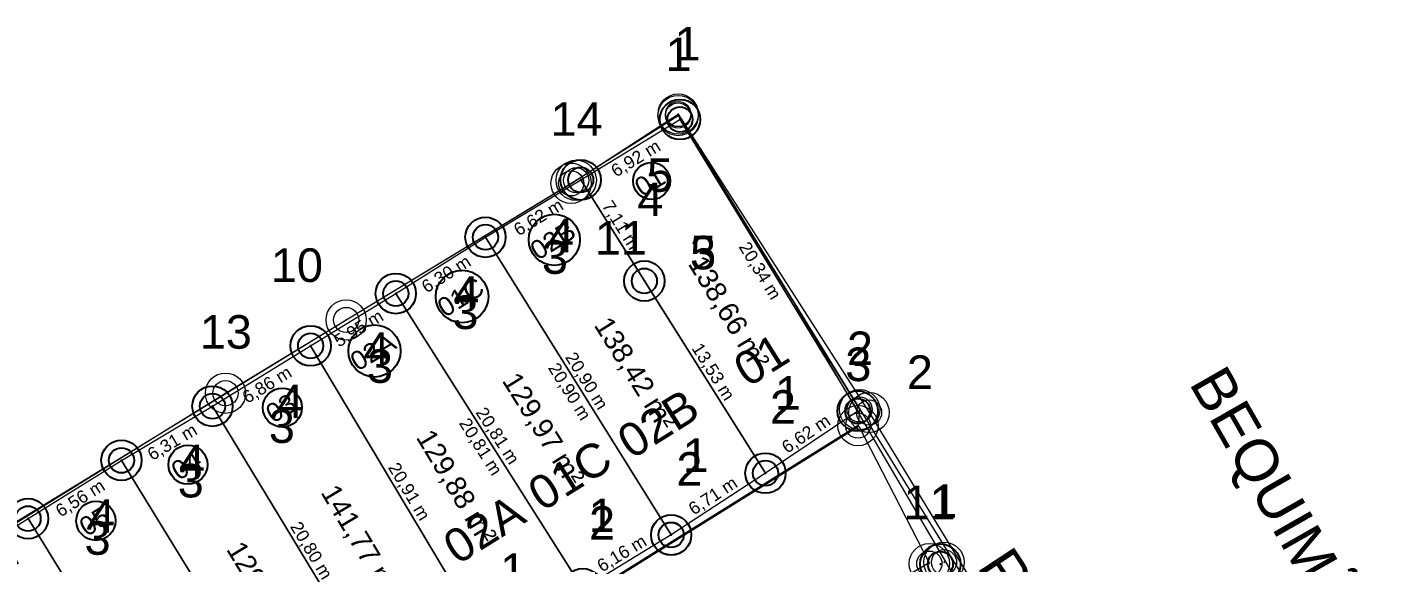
# Model space of a CAD drawing. Extents: x 583390 to 583754, y 9720820 to 9720967.
# Drawn here: x 583672 to 583752.2, y 9720935.3 to 9720967.2 of the extents above; entities that cross this region are included whole.
import ezdxf
from ezdxf.enums import TextEntityAlignment as Align

# ---------------------------------------------------------------- set-up
doc = ezdxf.new("R2010")
doc.units = 0
doc.header["$PDMODE"] = 32
doc.header["$PDSIZE"] = 1.5
doc.layers.get('0').update_dxf_attribs({"lineweight": 0})
for name, color, linetype in [('AREA_DOS_LOTES', 32, 'Continuous'), ('COTAS_DOS_LOTES', 41, 'Continuous'), ('NUMERO_DOS_LOTES', 158, 'Continuous'), ('PONTOS_VERTICES', 7, 'Continuous'), ('SIMBOLO_COORDX', 7, 'Continuous'), ('SIMBOLO_COORDY', 7, 'Continuous'), ('SIMBOLO_COTA', 7, 'Continuous'), ('SIMBOLO_DESCRICAO', 7, 'Continuous'), ('SIMBOLO_NOME', 7, 'Continuous')]:
    doc.layers.add(name, color=color, linetype=linetype)
for name, color, linetype, lineweight in [('LOTE', 4, 'Continuous', 0), ('ORTOFOTO BEQUIMAONICE LOBAO_0_59_436', 1, 'Continuous', 0), ('POLIGONAL', 5, 'Continuous', 0), ('QUADRA', 1, 'Continuous', 0), ('RUA 42', 8, 'Continuous', 0), ('RUA VALDECY AQUINO ARAGÃO', 8, 'Continuous', 0), ('TEXTO', 2, 'Continuous', 0)]:
    doc.layers.add(name, color=color, linetype=linetype, lineweight=lineweight)
doc.styles.add('SIMBOLO_ATRIBUTOS', font='arial.ttf')
doc.styles.get("Standard").update_dxf_attribs({"font": 'arial.ttf', "height": 1})

# ---------------------------------------------------------------- blocks, each defined once
blk = doc.blocks.new('MODELO PADRAO')
at = {"transparency": 33554687}
blk.add_circle((0, 0), 0.6, dxfattribs=at)
blk.add_point((0, 0), dxfattribs=at)
at = {"layer": 'SIMBOLO_COORDX', "transparency": 33554687, "style": 'SIMBOLO_ATRIBUTOS'}
blk.add_attdef('CoordX', text='', height=1, dxfattribs=at).set_placement((2.53, -3.797), align=Align.RIGHT)
at = {"layer": 'SIMBOLO_COORDY', "transparency": 33554687, "style": 'SIMBOLO_ATRIBUTOS'}
blk.add_attdef('CoordY', text='', height=1, dxfattribs=at).set_placement((2.53, -5.235), align=Align.RIGHT)
at = {"layer": 'SIMBOLO_COTA', "transparency": 33554687, "style": 'SIMBOLO_ATRIBUTOS'}
blk.add_attdef('CotaZ', text='', height=1, dxfattribs=at).set_placement((2.53, -2.358), align=Align.RIGHT)
at = {"layer": 'SIMBOLO_DESCRICAO', "transparency": 33554687, "style": 'SIMBOLO_ATRIBUTOS'}
blk.add_attdef('Descricao', (1.378, -0.413), '', height=1, dxfattribs=at)
at = {"layer": 'SIMBOLO_NOME', "transparency": 33554687, "style": 'SIMBOLO_ATRIBUTOS'}
blk.add_attdef('Nome', text='', height=1, dxfattribs=at).set_placement((0.009, 1.325), align=Align.CENTER)
blk = doc.blocks.new('MODELO PADRAO REURB')
at = {"transparency": 33554687}
blk.add_circle((0, 0), 0.6, dxfattribs=at)
blk.add_point((0, 0), dxfattribs=at)
at = {"layer": 'SIMBOLO_NOME', "transparency": 33554687, "style": 'SIMBOLO_ATRIBUTOS'}
blk.add_attdef('Nome', text='', height=1, dxfattribs=at).set_placement((0.0089, 1.3249), align=Align.CENTER)

msp = doc.modelspace()

# ---------------------------------------------------------------- linework, layer by layer
at = {"layer": 'LOTE'}
for points in [[(583704.962, 9720958.1), (583710.872, 9720961.699), (583721.453, 9720944.332), (583715.963, 9720940.632)], [(583704.962, 9720958.1), (583710.872, 9720961.699), (583721.453, 9720944.332), (583715.963, 9720940.632), (583708.753, 9720952.08)], [(583715.963, 9720940.632), (583710.349, 9720936.952), (583699.293, 9720954.684), (583704.963, 9720958.1), (583708.753, 9720952.08)], [(583715.963, 9720940.632), (583710.349, 9720936.952), (583699.293, 9720954.684), (583704.963, 9720958.1), (583708.753, 9720952.08)], [(583710.348, 9720936.951), (583705.085, 9720933.747), (583693.955, 9720951.331), (583699.293, 9720954.684)], [(583710.348, 9720936.951), (583705.085, 9720933.747), (583693.955, 9720951.331), (583699.293, 9720954.684)], [(583705.086, 9720933.748), (583699.6, 9720930.255), (583688.885, 9720948.216), (583693.955, 9720951.331)], [(583705.086, 9720933.748), (583699.6, 9720930.255), (583688.885, 9720948.216), (583693.955, 9720951.331)], [(583688.885, 9720948.216), (583699.6, 9720930.255), (583693.811, 9720926.821), (583683.041, 9720944.62)], [(583688.885, 9720948.216), (583699.6, 9720930.255), (583693.811, 9720926.821), (583683.041, 9720944.62)], [(583683.041, 9720944.62), (583693.811, 9720926.821), (583688.49, 9720923.661), (583677.622, 9720941.395)], [(583683.041, 9720944.62), (583693.811, 9720926.821), (583688.49, 9720923.661), (583677.622, 9720941.395)], [(583677.622, 9720941.395), (583688.49, 9720923.661), (583682.964, 9720920.239), (583672.062, 9720937.922)], [(583677.622, 9720941.395), (583688.49, 9720923.661), (583682.964, 9720920.239), (583672.062, 9720937.922)], [(583672.062, 9720937.922), (583682.964, 9720920.239), (583677.189, 9720916.852), (583671.754, 9720913.356), (583660.954, 9720931.085), (583666.584, 9720934.472)], [(583672.062, 9720937.922), (583682.964, 9720920.239), (583677.189, 9720916.852), (583671.754, 9720913.356), (583660.954, 9720931.085), (583666.584, 9720934.472)]]:
    msp.add_lwpolyline(points, close=True, dxfattribs=at)
at = {"layer": 'NUMERO_DOS_LOTES', "color": 158, "transparency": 33554687}
for centre, radius in [((583709.18, 9720958.037), 1.102), ((583703.393, 9720954.532), 1.523), ((583697.9, 9720951.154), 1.565), ((583692.685, 9720947.911), 1.554), ((583687.203, 9720944.54), 1.164), ((583681.579, 9720941.135), 1.163), ((583676.099, 9720937.793), 1.167)]:
    msp.add_circle(centre, radius, dxfattribs=at)
at = {"layer": 'ORTOFOTO BEQUIMAONICE LOBAO_0_59_436'}
msp.add_lwpolyline([(583627.906, 9720917.422), (583644.5, 9720921.303), (583691, 9720949.758), (583704.394, 9720957.893), (583710.767, 9720962.023), (583722.129, 9720944.244), (583749.734, 9720898.815), (583648.183, 9720836.891), (583644.745, 9720837.353), (583631.763, 9720892.255), (583626.222, 9720917.14)], close=True, dxfattribs=at)
msp.add_lwpolyline([(583627.906, 9720917.422), (583644.5, 9720921.303), (583691, 9720949.758), (583704.394, 9720957.893), (583710.767, 9720962.023), (583722.129, 9720944.244), (583749.734, 9720898.815), (583648.183, 9720836.891), (583644.745, 9720837.353), (583631.763, 9720892.255), (583626.222, 9720917.14)], close=True, dxfattribs=at)
at = {"layer": 'POLIGONAL'}
msp.add_lwpolyline([(583627.906, 9720917.422), (583644.5, 9720921.303), (583691, 9720949.758), (583704.394, 9720957.893), (583710.767, 9720962.023), (583722.129, 9720944.244), (583749.734, 9720898.815), (583648.183, 9720836.891), (583644.745, 9720837.353), (583631.763, 9720892.255), (583626.222, 9720917.14)], close=True, dxfattribs=at)
at = {"layer": 'QUADRA'}
msp.add_lwpolyline([(583632.334, 9720893.347), (583628.495, 9720908.079), (583629.096, 9720908.245), (583626.915, 9720917.169), (583644.643, 9720921.252), (583660.862, 9720931.17), (583683.816, 9720945.394), (583704.695, 9720958.076), (583710.762, 9720961.933), (583721.57, 9720944.418), (583721.473, 9720943.464), (583678.933, 9720916.914), (583655.997, 9720902.701), (583645.119, 9720896.287)], close=True, dxfattribs=at)
msp.add_lwpolyline([(583632.334, 9720893.347), (583628.495, 9720908.079), (583629.096, 9720908.245), (583626.915, 9720917.169), (583644.643, 9720921.252), (583660.862, 9720931.17), (583683.816, 9720945.394), (583704.695, 9720958.076), (583710.762, 9720961.933), (583721.57, 9720944.418), (583721.473, 9720943.464), (583678.933, 9720916.914), (583655.997, 9720902.701), (583645.119, 9720896.287)], close=True, dxfattribs=at)
at = {"layer": 'RUA 42'}
msp.add_lwpolyline([(583710.901, 9720961.715), (583717.49, 9720951.044), (583726.733, 9720935.257), (583747.978, 9720900.448), (583748.489, 9720900.789), (583710.943, 9720961.741), (583710.901, 9720961.715)], dxfattribs=at)
at = {"layer": 'RUA VALDECY AQUINO ARAGÃO'}
msp.add_lwpolyline([(583725.702, 9720935.289), (583705.653, 9720923.47), (583693.59, 9720916.101), (583681.528, 9720908.733), (583659.429, 9720895.369), (583646.147, 9720887.777), (583644.501, 9720891.724), (583634.085, 9720889.488), (583632.298, 9720893.287), (583645.138, 9720896.24), (583656.023, 9720902.658), (583667.491, 9720909.764), (583678.959, 9720916.871), (583689.686, 9720923.566), (583721.521, 9720943.435), (583725.702, 9720935.289)], dxfattribs=at)

# ---------------------------------------------------------------- block references
at = {"transparency": 33554687}
ref = msp.add_blockref('MODELO PADRAO', (583710.767, 9720962.023), dxfattribs=dict(at, xscale=2, yscale=2, zscale=2))
ref.add_attrib('Nome', '1', dxfattribs={"layer": 'SIMBOLO_NOME', "transparency": 33554687, "height": 2, "style": 'SIMBOLO_ATRIBUTOS'}).set_placement((583711.329, 9720964.613), align=Align.BOTTOM_CENTER)
ref = msp.add_blockref('MODELO PADRAO', (583704.394, 9720957.893), dxfattribs=dict(at, xscale=2, yscale=2, zscale=2))
ref.add_attrib('Nome', '11', dxfattribs={"layer": 'SIMBOLO_NOME', "transparency": 33554687, "height": 2, "style": 'SIMBOLO_ATRIBUTOS'}).set_placement((583705.802, 9720955.648), align=Align.TOP_LEFT)
ref = msp.add_blockref('MODELO PADRAO', (583691, 9720949.758), dxfattribs=dict(at, xscale=2, yscale=2, zscale=2))
ref.add_attrib('Nome', '10', dxfattribs={"layer": 'SIMBOLO_NOME', "transparency": 33554687, "height": 2, "style": 'SIMBOLO_ATRIBUTOS'}).set_placement((583689.62, 9720952.02), align=Align.RIGHT)
ref = msp.add_blockref('MODELO PADRAO', (583722.129, 9720944.244), dxfattribs=dict(at, xscale=2, yscale=2, zscale=2))
ref.add_attrib('Nome', '2', (583724.378, 9720945.646), dxfattribs={"layer": 'SIMBOLO_NOME', "transparency": 33554687, "height": 2, "style": 'SIMBOLO_ATRIBUTOS'})
at = {"layer": 'PONTOS_VERTICES', "transparency": 33554687}
ref = msp.add_blockref('MODELO PADRAO REURB', (583710.872, 9720961.699), dxfattribs=dict(at, xscale=2, yscale=2, zscale=2))
ref.add_attrib('Nome', '5', dxfattribs={"layer": 'SIMBOLO_NOME', "transparency": 33554687, "height": 2, "style": 'SIMBOLO_ATRIBUTOS'}).set_placement((583709.68, 9720956.792), align=Align.BOTTOM_CENTER)
ref = msp.add_blockref('MODELO PADRAO REURB', (583704.963, 9720958.1), dxfattribs=dict(at, xscale=2, yscale=2, zscale=2))
ref.add_attrib('Nome', '4', dxfattribs={"layer": 'SIMBOLO_NOME', "transparency": 33554687, "height": 2, "style": 'SIMBOLO_ATRIBUTOS'}).set_placement((583703.795, 9720953.187), align=Align.BOTTOM_CENTER)
ref = msp.add_blockref('MODELO PADRAO REURB', (583704.962, 9720958.1), dxfattribs=dict(at, xscale=2, yscale=2, zscale=2))
ref.add_attrib('Nome', '4', dxfattribs={"layer": 'SIMBOLO_NOME', "transparency": 33554687, "height": 2, "style": 'SIMBOLO_ATRIBUTOS'}).set_placement((583709.878, 9720956.944), align=Align.MIDDLE_RIGHT)
ref = msp.add_blockref('MODELO PADRAO REURB', (583699.293, 9720954.684), dxfattribs=dict(at, xscale=2, yscale=2, zscale=2))
ref.add_attrib('Nome', '4', dxfattribs={"layer": 'SIMBOLO_NOME', "transparency": 33554687, "height": 2, "style": 'SIMBOLO_ATRIBUTOS'}).set_placement((583698.16, 9720949.763), align=Align.BOTTOM_CENTER)
ref = msp.add_blockref('MODELO PADRAO REURB', (583699.293, 9720954.684), dxfattribs=dict(at, xscale=2, yscale=2, zscale=2))
ref.add_attrib('Nome', '3', dxfattribs={"layer": 'SIMBOLO_NOME', "transparency": 33554687, "height": 2, "style": 'SIMBOLO_ATRIBUTOS'}).set_placement((583704.204, 9720953.506), align=Align.MIDDLE_RIGHT)
ref = msp.add_blockref('MODELO PADRAO REURB', (583708.753, 9720952.08), dxfattribs=dict(at, xscale=2, yscale=2, zscale=2))
ref.add_attrib('Nome', '3', dxfattribs={"layer": 'SIMBOLO_NOME', "transparency": 33554687, "height": 2, "style": 'SIMBOLO_ATRIBUTOS'}).set_placement((583713.026, 9720954.771), align=Align.TOP_RIGHT)
ref = msp.add_blockref('MODELO PADRAO REURB', (583708.753, 9720952.08), dxfattribs=dict(at, xscale=2, yscale=2, zscale=2))
ref.add_attrib('Nome', '5', dxfattribs={"layer": 'SIMBOLO_NOME', "transparency": 33554687, "height": 2, "style": 'SIMBOLO_ATRIBUTOS'}).set_placement((583713.026, 9720954.771), align=Align.TOP_RIGHT)
ref = msp.add_blockref('MODELO PADRAO REURB', (583693.955, 9720951.331), dxfattribs=dict(at, xscale=2, yscale=2, zscale=2))
ref.add_attrib('Nome', '4', dxfattribs={"layer": 'SIMBOLO_NOME', "transparency": 33554687, "height": 2, "style": 'SIMBOLO_ATRIBUTOS'}).set_placement((583692.815, 9720946.411), align=Align.BOTTOM_CENTER)
ref = msp.add_blockref('MODELO PADRAO REURB', (583693.955, 9720951.331), dxfattribs=dict(at, xscale=2, yscale=2, zscale=2))
ref.add_attrib('Nome', '3', dxfattribs={"layer": 'SIMBOLO_NOME', "transparency": 33554687, "height": 2, "style": 'SIMBOLO_ATRIBUTOS'}).set_placement((583698.88, 9720950.215), align=Align.MIDDLE_RIGHT)
ref = msp.add_blockref('MODELO PADRAO REURB', (583688.885, 9720948.216), dxfattribs=dict(at, xscale=2, yscale=2, zscale=2))
ref.add_attrib('Nome', '4', dxfattribs={"layer": 'SIMBOLO_NOME', "transparency": 33554687, "height": 2, "style": 'SIMBOLO_ATRIBUTOS'}).set_placement((583687.682, 9720943.312), align=Align.BOTTOM_CENTER)
ref = msp.add_blockref('MODELO PADRAO REURB', (583688.885, 9720948.216), dxfattribs=dict(at, xscale=2, yscale=2, zscale=2))
ref.add_attrib('Nome', '3', dxfattribs={"layer": 'SIMBOLO_NOME', "transparency": 33554687, "height": 2, "style": 'SIMBOLO_ATRIBUTOS'}).set_placement((583693.789, 9720947.011), align=Align.MIDDLE_RIGHT)
ref = msp.add_blockref('MODELO PADRAO REURB', (583683.041, 9720944.62), dxfattribs=dict(at, xscale=2, yscale=2, zscale=2))
ref.add_attrib('Nome', '4', dxfattribs={"layer": 'SIMBOLO_NOME', "transparency": 33554687, "height": 2, "style": 'SIMBOLO_ATRIBUTOS'}).set_placement((583681.817, 9720939.721), align=Align.BOTTOM_CENTER)
ref = msp.add_blockref('MODELO PADRAO REURB', (583683.041, 9720944.62), dxfattribs=dict(at, xscale=2, yscale=2, zscale=2))
ref.add_attrib('Nome', '3', dxfattribs={"layer": 'SIMBOLO_NOME', "transparency": 33554687, "height": 2, "style": 'SIMBOLO_ATRIBUTOS'}).set_placement((583687.949, 9720943.432), align=Align.MIDDLE_RIGHT)
ref = msp.add_blockref('MODELO PADRAO REURB', (583721.453, 9720944.332), dxfattribs=dict(at, xscale=2, yscale=2, zscale=2))
ref.add_attrib('Nome', '1', dxfattribs={"layer": 'SIMBOLO_NOME', "transparency": 33554687, "height": 2, "style": 'SIMBOLO_ATRIBUTOS'}).set_placement((583716.519, 9720945.411), align=Align.MIDDLE_LEFT)
ref = msp.add_blockref('MODELO PADRAO REURB', (583715.963, 9720940.632), dxfattribs=dict(at, xscale=2, yscale=2, zscale=2))
ref.add_attrib('Nome', '2', dxfattribs={"layer": 'SIMBOLO_NOME', "transparency": 33554687, "height": 2, "style": 'SIMBOLO_ATRIBUTOS'}).set_placement((583717.005, 9720945.573), align=Align.TOP_CENTER)
ref = msp.add_blockref('MODELO PADRAO REURB', (583715.963, 9720940.632), dxfattribs=dict(at, xscale=2, yscale=2, zscale=2))
ref.add_attrib('Nome', '1', dxfattribs={"layer": 'SIMBOLO_NOME', "transparency": 33554687, "height": 2, "style": 'SIMBOLO_ATRIBUTOS'}).set_placement((583711.029, 9720941.705), align=Align.MIDDLE_LEFT)
ref = msp.add_blockref('MODELO PADRAO REURB', (583677.622, 9720941.395), dxfattribs=dict(at, xscale=2, yscale=2, zscale=2))
ref.add_attrib('Nome', '4', dxfattribs={"layer": 'SIMBOLO_NOME', "transparency": 33554687, "height": 2, "style": 'SIMBOLO_ATRIBUTOS'}).set_placement((583676.464, 9720936.48), align=Align.BOTTOM_CENTER)
ref = msp.add_blockref('MODELO PADRAO REURB', (583677.622, 9720941.395), dxfattribs=dict(at, xscale=2, yscale=2, zscale=2))
ref.add_attrib('Nome', '3', dxfattribs={"layer": 'SIMBOLO_NOME', "transparency": 33554687, "height": 2, "style": 'SIMBOLO_ATRIBUTOS'}).set_placement((583682.525, 9720940.185), align=Align.MIDDLE_RIGHT)
ref = msp.add_blockref('MODELO PADRAO REURB', (583710.349, 9720936.952), dxfattribs=dict(at, xscale=2, yscale=2, zscale=2))
ref.add_attrib('Nome', '2', dxfattribs={"layer": 'SIMBOLO_NOME', "transparency": 33554687, "height": 2, "style": 'SIMBOLO_ATRIBUTOS'}).set_placement((583711.434, 9720941.884), align=Align.TOP_CENTER)
ref = msp.add_blockref('MODELO PADRAO REURB', (583672.062, 9720937.922), dxfattribs=dict(at, xscale=2, yscale=2, zscale=2))
ref.add_attrib('Nome', '6', dxfattribs={"layer": 'SIMBOLO_NOME', "transparency": 33554687, "height": 2, "style": 'SIMBOLO_ATRIBUTOS'}).set_placement((583670.92, 9720933.003), align=Align.BOTTOM_CENTER)
ref = msp.add_blockref('MODELO PADRAO REURB', (583672.062, 9720937.922), dxfattribs=dict(at, xscale=2, yscale=2, zscale=2))
ref.add_attrib('Nome', '3', dxfattribs={"layer": 'SIMBOLO_NOME', "transparency": 33554687, "height": 2, "style": 'SIMBOLO_ATRIBUTOS'}).set_placement((583676.979, 9720936.771), align=Align.MIDDLE_RIGHT)
ref = msp.add_blockref('MODELO PADRAO REURB', (583705.085, 9720933.747), dxfattribs=dict(at, xscale=2, yscale=2, zscale=2))
ref.add_attrib('Nome', '2', dxfattribs={"layer": 'SIMBOLO_NOME', "transparency": 33554687, "height": 2, "style": 'SIMBOLO_ATRIBUTOS'}).set_placement((583706.235, 9720938.664), align=Align.TOP_CENTER)
ref = msp.add_blockref('MODELO PADRAO REURB', (583710.348, 9720936.951), dxfattribs=dict(at, xscale=2, yscale=2, zscale=2))
ref.add_attrib('Nome', '1', dxfattribs={"layer": 'SIMBOLO_NOME', "transparency": 33554687, "height": 2, "style": 'SIMBOLO_ATRIBUTOS'}).set_placement((583705.435, 9720938.118), align=Align.MIDDLE_LEFT)
ref = msp.add_blockref('MODELO PADRAO REURB', (583726.376, 9720935.218), dxfattribs=dict(at, xscale=2, yscale=2, zscale=2))
ref.add_attrib('Nome', '2', dxfattribs={"layer": 'SIMBOLO_NOME', "transparency": 33554687, "height": 2, "style": 'SIMBOLO_ATRIBUTOS'}).set_placement((583725.214, 9720930.304), align=Align.BOTTOM_CENTER)
ref = msp.add_blockref('MODELO PADRAO REURB', (583705.086, 9720933.748), dxfattribs=dict(at, xscale=2, yscale=2, zscale=2))
ref.add_attrib('Nome', '1', dxfattribs={"layer": 'SIMBOLO_NOME', "transparency": 33554687, "height": 2, "style": 'SIMBOLO_ATRIBUTOS'}).set_placement((583700.158, 9720934.849), align=Align.MIDDLE_LEFT)
at = {"layer": 'TEXTO', "transparency": 33554687}
ref = msp.add_blockref('MODELO PADRAO', (583710.762, 9720961.933), dxfattribs=dict(at, xscale=2, yscale=2, zscale=2))
ref.add_attrib('Nome', '1', dxfattribs={"layer": 'SIMBOLO_NOME', "transparency": 33554687, "height": 2, "style": 'SIMBOLO_ATRIBUTOS'}).set_placement((583710.78, 9720964.582), align=Align.CENTER)
ref = msp.add_blockref('MODELO PADRAO', (583704.695, 9720958.076), dxfattribs=dict(at, xscale=2, yscale=2, zscale=2))
ref.add_attrib('Nome', '14', dxfattribs={"layer": 'SIMBOLO_NOME', "transparency": 33554687, "height": 2, "style": 'SIMBOLO_ATRIBUTOS'}).set_placement((583704.713, 9720960.726), align=Align.CENTER)
ref = msp.add_blockref('MODELO PADRAO', (583683.816, 9720945.394), dxfattribs=dict(at, xscale=2, yscale=2, zscale=2))
ref.add_attrib('Nome', '13', dxfattribs={"layer": 'SIMBOLO_NOME', "transparency": 33554687, "height": 2, "style": 'SIMBOLO_ATRIBUTOS'}).set_placement((583683.834, 9720948.044), align=Align.CENTER)
ref = msp.add_blockref('MODELO PADRAO', (583721.57, 9720944.418), dxfattribs=dict(at, xscale=2, yscale=2, zscale=2))
ref.add_attrib('Nome', '2', dxfattribs={"layer": 'SIMBOLO_NOME', "transparency": 33554687, "height": 2, "style": 'SIMBOLO_ATRIBUTOS'}).set_placement((583721.588, 9720947.068), align=Align.CENTER)
ref = msp.add_blockref('MODELO PADRAO', (583721.473, 9720943.464), dxfattribs=dict(at, xscale=2, yscale=2, zscale=2))
ref.add_attrib('Nome', '3', dxfattribs={"layer": 'SIMBOLO_NOME', "transparency": 33554687, "height": 2, "style": 'SIMBOLO_ATRIBUTOS'}).set_placement((583721.491, 9720946.114), align=Align.CENTER)
ref = msp.add_blockref('MODELO PADRAO', (583725.718, 9720935.241), dxfattribs=dict(at, xscale=2, yscale=2, zscale=2))
ref.add_attrib('Nome', '11', dxfattribs={"layer": 'SIMBOLO_NOME', "transparency": 33554687, "height": 2, "style": 'SIMBOLO_ATRIBUTOS'}).set_placement((583725.736, 9720937.89), align=Align.CENTER)
ref = msp.add_blockref('MODELO PADRAO', (583726.593, 9720935.324), dxfattribs=dict(at, xscale=2, yscale=2, zscale=2))
ref.add_attrib('Nome', '1', dxfattribs={"layer": 'SIMBOLO_NOME', "transparency": 33554687, "height": 2, "style": 'SIMBOLO_ATRIBUTOS'}).set_placement((583726.611, 9720937.974), align=Align.CENTER)

# ---------------------------------------------------------------- texts
at = {"layer": 'AREA_DOS_LOTES', "color": 32, "transparency": 33554687}
for s, rotation, p in [('138,66 m²', 301.35194, (583713.79, 9720950.203)), ('138,42 m²', 301.94944, (583708.221, 9720946.57)), ('129,97 m²', 301.94889, (583702.75, 9720943.263)), ('129,88 m²', 300.81833, (583697.578, 9720939.837)), ('141,77 m²', 300.81833, (583691.901, 9720936.554)), ('129,94 m²', 301.17556, (583686.3, 9720933.179))]:
    msp.add_text(s, height=1.2, rotation=rotation, dxfattribs=at).set_placement(p, align=Align.MIDDLE_CENTER)
at = {"layer": 'COTAS_DOS_LOTES', "color": 41, "transparency": 33554687}
for s, rotation, p in [('6,92 m', 31.34222, (583708.428, 9720959.069)), ('6,62 m', 31.08222, (583702.636, 9720955.56)), ('7,11 m', 302.20194, (583707.047, 9720955.211)), ('20,34 m', 301.35194, (583715.332, 9720952.504)), ('6,30 m', 32.13167, (583697.147, 9720952.185)), ('5,95 m', 31.57028, (583691.933, 9720948.944)), ('13,53 m', 302.20194, (583712.548, 9720946.477)), ('20,90 m', 301.94944, (583705.012, 9720945.937)), ('6,86 m', 31.6, (583686.476, 9720945.589)), ('20,90 m', 301.94889, (583703.993, 9720945.301)), ('20,81 m', 302.93333, (583699.709, 9720942.66)), ('6,31 m', 30.76139, (583680.831, 9720942.171)), ('20,81 m', 302.33778, (583698.699, 9720942.014)), ('6,62 m', 33.98361, (583718.583, 9720942.669)), ('20,91 m', 300.81833, (583694.436, 9720939.351)), ('6,71 m', 33.24694, (583713.033, 9720938.98)), ('6,56 m', 31.98972, (583675.358, 9720938.832)), ('20,80 m', 301.17556, (583688.618, 9720935.838)), ('6,16 m', 31.32972, (583707.6, 9720935.541))]:
    msp.add_text(s, height=0.75, rotation=rotation, dxfattribs=at).set_placement(p, align=Align.CENTER)
at = {"layer": 'NUMERO_DOS_LOTES', "color": 158, "transparency": 33554687}
for s, rotation, p in [('01', 31.35194, (583709.366, 9720957.509)), ('02B', 31.94944, (583703.602, 9720954.018)), ('01C', 31.94889, (583698.11, 9720950.64)), ('02A', 30.81833, (583692.884, 9720947.393)), ('03', 30.81833, (583687.403, 9720944.022)), ('04', 31.17556, (583681.781, 9720940.618)), ('05', 31.50222, (583676.305, 9720937.277))]:
    msp.add_text(s, height=1.125, rotation=rotation, dxfattribs=at).set_placement(p, align=Align.CENTER)
at = {"layer": 'TEXTO'}
for s, height, rotation, p in [('01', 2, 32.13083, (583716.235, 9720946.534)), ('BEQUIMÃO', 2.5, 299.72343, (583745.813, 9720937.826)), ('02B', 2, 32.13083, (583710.101, 9720942.737)), ('01C', 2, 32.13083, (583704.843, 9720939.669)), ('02A', 2, 32.13083, (583699.731, 9720936.456)), ('RUA 42', 2.5, 303.44615, (583731.892, 9720929.956))]:
    msp.add_text(s, height=height, rotation=rotation, dxfattribs=at).set_placement(p, align=Align.CENTER)

doc.saveas('drawing.dxf')
